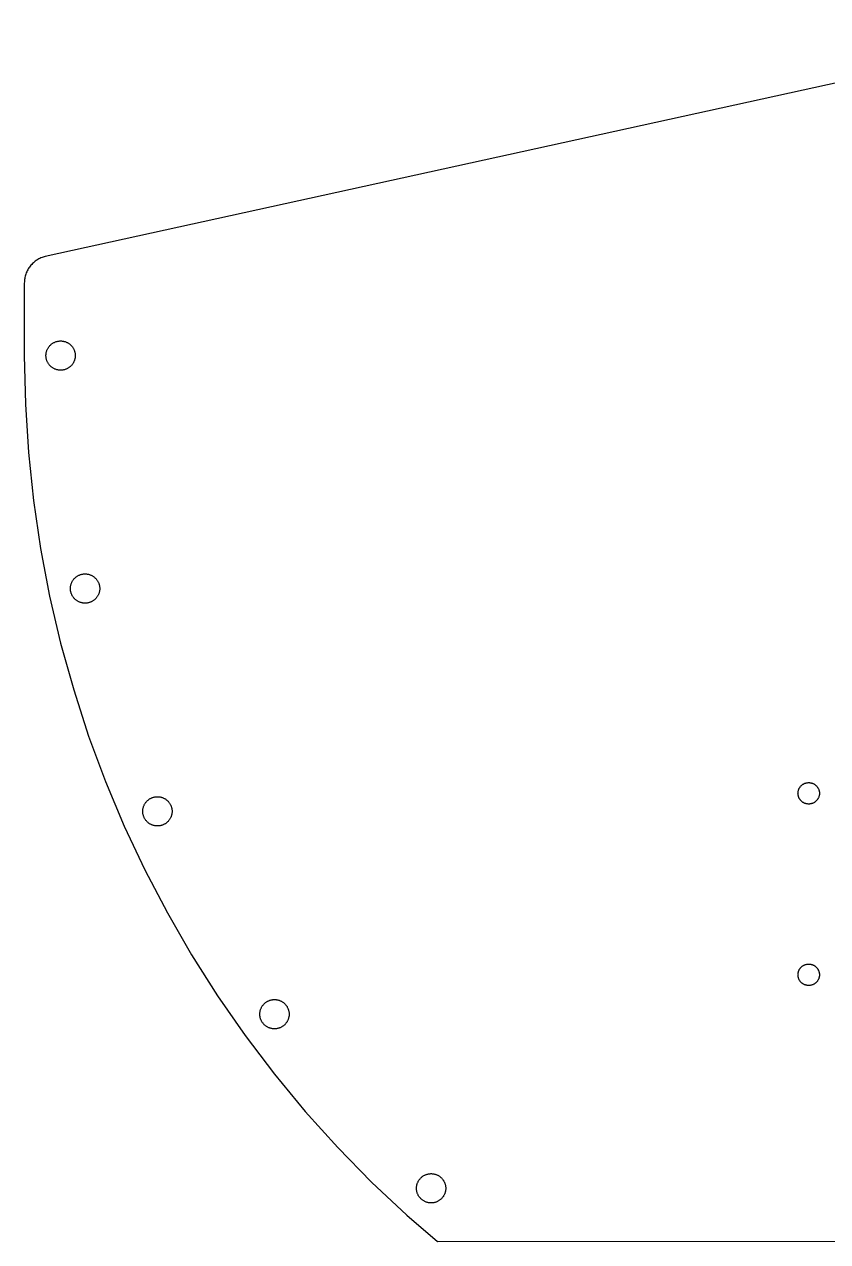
# Model space of a CAD drawing. Header units: metres. Extents: x -162 to 60, y -124 to 48.
# Drawn here: x -161.9 to -49.4, y -124 to 46.4 of the extents above; entities that cross this region are included whole.
import ezdxf

# ---------------------------------------------------------------- set-up
doc = ezdxf.new("R2010")
doc.units = ezdxf.units.M

msp = doc.modelspace()

# ---------------------------------------------------------------- linework, layer by layer
for p, q in [((-10.8749, 46.3665), (-158.985, 13.8693)), ((-159.591, 13.672), (-159.737, 13.6073)), ((-159.443, 13.7309), (-159.591, 13.672)), ((-159.292, 13.7833), (-159.443, 13.7309)), ((-159.14, 13.8294), (-159.292, 13.7833)), ((-158.985, 13.8693), (-159.14, 13.8294)), ((-161.454, 11.9954), (-161.527, 11.8539)), ((-161.374, 12.1334), (-161.454, 11.9954)), ((-161.288, 12.2682), (-161.374, 12.1334)), ((-161.197, 12.3992), (-161.288, 12.2682)), ((-161.101, 12.5264), (-161.197, 12.3992)), ((-160.999, 12.6492), (-161.101, 12.5264)), ((-160.892, 12.7678), (-160.999, 12.6492)), ((-160.78, 12.8818), (-160.892, 12.7678)), ((-160.664, 12.9911), (-160.78, 12.8818)), ((-160.543, 13.0953), (-160.664, 12.9911)), ((-160.419, 13.1945), (-160.543, 13.0953)), ((-160.289, 13.2883), (-160.419, 13.1945)), ((-160.156, 13.3767), (-160.289, 13.2883)), ((-160.02, 13.4593), (-160.156, 13.3767)), ((-159.88, 13.5364), (-160.02, 13.4593)), ((-159.737, 13.6073), (-159.88, 13.5364)), ((-161.922, 10.3195), (-161.925, 10.1598)), ((-161.911, 10.4784), (-161.922, 10.3195)), ((-161.895, 10.6373), (-161.911, 10.4784)), ((-161.872, 10.7951), (-161.895, 10.6373)), ((-161.842, 10.952), (-161.872, 10.7951)), ((-161.805, 11.1075), (-161.842, 10.952)), ((-161.762, 11.2609), (-161.805, 11.1075)), ((-161.713, 11.4129), (-161.762, 11.2609)), ((-161.657, 11.5625), (-161.713, 11.4129)), ((-161.596, 11.7094), (-161.657, 11.5625)), ((-161.527, 11.8539), (-161.596, 11.7094)), ((-161.925, 10.1598), (-161.925, 0)), ((-158.015, 1.68323), (-157.943, 1.73051)), ((-157.943, 1.73051), (-157.87, 1.77509)), ((-157.87, 1.77509), (-157.795, 1.81656)), ((-157.795, 1.81656), (-157.718, 1.85454)), ((-157.718, 1.85454), (-157.639, 1.88981)), ((-157.639, 1.88981), (-157.559, 1.9212)), ((-157.559, 1.9212), (-157.478, 1.94949)), ((-157.478, 1.94949), (-157.396, 1.9743)), ((-157.396, 1.9743), (-157.313, 1.99561)), ((-157.313, 1.99561), (-157.229, 2.01344)), ((-157.229, 2.01344), (-157.144, 2.02778)), ((-157.144, 2.02778), (-157.059, 2.03864)), ((-157.059, 2.03864), (-156.973, 2.04561)), ((-156.973, 2.04561), (-156.888, 2.04949)), ((-156.888, 2.04949), (-156.802, 2.04949)), ((-156.802, 2.04949), (-156.716, 2.04561)), ((-156.716, 2.04561), (-156.63, 2.03864)), ((-156.63, 2.03864), (-156.545, 2.02778)), ((-156.545, 2.02778), (-156.461, 2.01344)), ((-156.461, 2.01344), (-156.377, 1.99561)), ((-156.377, 1.99561), (-156.294, 1.9743)), ((-156.294, 1.9743), (-156.211, 1.94949)), ((-156.211, 1.94949), (-156.13, 1.9212)), ((-156.13, 1.9212), (-156.051, 1.88981)), ((-156.051, 1.88981), (-155.972, 1.85454)), ((-155.972, 1.85454), (-155.895, 1.81656)), ((-155.895, 1.81656), (-155.82, 1.77509)), ((-155.82, 1.77509), (-155.746, 1.73051)), ((-155.746, 1.73051), (-155.675, 1.68323)), ((-161.925, 0), (-161.783, -6.78059)), ((-158.895, 0), (-158.893, 0.085654)), ((-158.893, -0.085654), (-158.895, 0)), ((-158.893, 0.085654), (-158.888, 0.171307)), ((-158.888, 0.171307), (-158.879, 0.256573)), ((-158.879, 0.256573), (-158.866, 0.34184)), ((-158.866, 0.34184), (-158.85, 0.425943)), ((-158.85, 0.425943), (-158.83, 0.509659)), ((-158.83, 0.509659), (-158.807, 0.592212)), ((-158.807, 0.592212), (-158.781, 0.67399)), ((-158.781, 0.67399), (-158.751, 0.754605)), ((-158.751, 0.754605), (-158.717, 0.83367)), ((-158.717, 0.83367), (-158.681, 0.911185)), ((-158.681, 0.911185), (-158.641, 0.987537)), ((-158.641, 0.987537), (-158.598, 1.06195)), ((-158.598, 1.06195), (-158.552, 1.13443)), ((-158.552, 1.13443), (-158.503, 1.20458)), ((-158.503, 1.20458), (-158.452, 1.27318)), ((-158.452, 1.27318), (-158.397, 1.33945)), ((-158.397, 1.33945), (-158.339, 1.40302)), ((-158.339, 1.40302), (-158.279, 1.46464)), ((-158.279, 1.46464), (-158.217, 1.52316)), ((-158.217, 1.52316), (-158.152, 1.57936)), ((-158.152, 1.57936), (-158.084, 1.63285)), ((-158.084, 1.63285), (-158.015, 1.68323)), ((-155.675, 1.68323), (-155.605, 1.63285)), ((-155.605, 1.63285), (-155.538, 1.57936)), ((-155.538, 1.57936), (-155.473, 1.52316)), ((-155.473, 1.52316), (-155.411, 1.46464)), ((-155.411, 1.46464), (-155.351, 1.40302)), ((-155.351, 1.40302), (-155.293, 1.33945)), ((-155.293, 1.33945), (-155.238, 1.27318)), ((-155.238, 1.27318), (-155.186, 1.20458)), ((-155.186, 1.20458), (-155.137, 1.13443)), ((-155.137, 1.13443), (-155.091, 1.06195)), ((-155.091, 1.06195), (-155.048, 0.987537)), ((-155.048, 0.987537), (-155.009, 0.911185)), ((-155.009, 0.911185), (-154.972, 0.83367)), ((-154.972, 0.83367), (-154.939, 0.754605)), ((-154.939, 0.754605), (-154.909, 0.67399)), ((-154.909, 0.67399), (-154.882, 0.592212)), ((-154.882, 0.592212), (-154.859, 0.509659)), ((-154.859, 0.509659), (-154.84, 0.425943)), ((-154.84, 0.425943), (-154.823, 0.34184)), ((-154.823, 0.34184), (-154.811, 0.256573)), ((-154.811, 0.256573), (-154.802, 0.171307)), ((-154.802, 0.171307), (-154.797, 0.085654)), ((-154.797, 0.085654), (-154.795, 0)), ((-154.795, 0), (-154.797, -0.085654)), ((-158.888, -0.171307), (-158.893, -0.085654)), ((-158.879, -0.256573), (-158.888, -0.171307)), ((-158.866, -0.34184), (-158.879, -0.256573)), ((-158.85, -0.425943), (-158.866, -0.34184)), ((-158.83, -0.509659), (-158.85, -0.425943)), ((-158.807, -0.592212), (-158.83, -0.509659)), ((-158.781, -0.67399), (-158.807, -0.592212)), ((-158.751, -0.754605), (-158.781, -0.67399)), ((-158.717, -0.83367), (-158.751, -0.754605)), ((-158.681, -0.911185), (-158.717, -0.83367)), ((-158.641, -0.987537), (-158.681, -0.911185)), ((-158.598, -1.06195), (-158.641, -0.987537)), ((-158.552, -1.13443), (-158.598, -1.06195)), ((-158.503, -1.20458), (-158.552, -1.13443)), ((-158.452, -1.27318), (-158.503, -1.20458)), ((-158.397, -1.33945), (-158.452, -1.27318)), ((-158.339, -1.40302), (-158.397, -1.33945)), ((-158.279, -1.46464), (-158.339, -1.40302)), ((-158.217, -1.52316), (-158.279, -1.46464)), ((-158.152, -1.57936), (-158.217, -1.52316)), ((-158.084, -1.63285), (-158.152, -1.57936)), ((-158.015, -1.68323), (-158.084, -1.63285)), ((-157.943, -1.73051), (-158.015, -1.68323)), ((-155.675, -1.68323), (-155.746, -1.73051)), ((-155.605, -1.63285), (-155.675, -1.68323)), ((-155.538, -1.57936), (-155.605, -1.63285)), ((-155.473, -1.52316), (-155.538, -1.57936)), ((-155.411, -1.46464), (-155.473, -1.52316)), ((-155.351, -1.40302), (-155.411, -1.46464)), ((-155.293, -1.33945), (-155.351, -1.40302)), ((-155.238, -1.27318), (-155.293, -1.33945)), ((-155.186, -1.20458), (-155.238, -1.27318)), ((-155.137, -1.13443), (-155.186, -1.20458)), ((-155.091, -1.06195), (-155.137, -1.13443)), ((-155.048, -0.987537), (-155.091, -1.06195)), ((-155.009, -0.911185), (-155.048, -0.987537)), ((-154.972, -0.83367), (-155.009, -0.911185)), ((-154.939, -0.754605), (-154.972, -0.83367)), ((-154.909, -0.67399), (-154.939, -0.754605)), ((-154.882, -0.592212), (-154.909, -0.67399)), ((-154.859, -0.509659), (-154.882, -0.592212)), ((-154.84, -0.425943), (-154.859, -0.509659)), ((-154.823, -0.34184), (-154.84, -0.425943)), ((-154.811, -0.256573), (-154.823, -0.34184)), ((-154.802, -0.171307), (-154.811, -0.256573)), ((-154.797, -0.085654), (-154.802, -0.171307)), ((-157.87, -1.77509), (-157.943, -1.73051)), ((-157.795, -1.81656), (-157.87, -1.77509)), ((-157.718, -1.85454), (-157.795, -1.81656)), ((-157.639, -1.88981), (-157.718, -1.85454)), ((-157.559, -1.9212), (-157.639, -1.88981)), ((-157.478, -1.94949), (-157.559, -1.9212)), ((-157.396, -1.9743), (-157.478, -1.94949)), ((-157.313, -1.99561), (-157.396, -1.9743)), ((-157.229, -2.01344), (-157.313, -1.99561)), ((-157.144, -2.02778), (-157.229, -2.01344)), ((-157.059, -2.03864), (-157.144, -2.02778)), ((-156.973, -2.04561), (-157.059, -2.03864)), ((-156.888, -2.04949), (-156.973, -2.04561)), ((-156.802, -2.04949), (-156.888, -2.04949)), ((-156.716, -2.04561), (-156.802, -2.04949)), ((-156.63, -2.03864), (-156.716, -2.04561)), ((-156.545, -2.02778), (-156.63, -2.03864)), ((-156.461, -2.01344), (-156.545, -2.02778)), ((-156.377, -1.99561), (-156.461, -2.01344)), ((-156.294, -1.9743), (-156.377, -1.99561)), ((-156.211, -1.94949), (-156.294, -1.9743)), ((-156.13, -1.9212), (-156.211, -1.94949)), ((-156.051, -1.88981), (-156.13, -1.9212)), ((-155.972, -1.85454), (-156.051, -1.88981)), ((-155.895, -1.81656), (-155.972, -1.85454)), ((-155.82, -1.77509), (-155.895, -1.81656)), ((-155.746, -1.73051), (-155.82, -1.77509)), ((-161.783, -6.78059), (-161.357, -13.5492)), ((-161.357, -13.5492), (-160.648, -20.2945)), ((-160.648, -20.2945), (-159.657, -27.0038)), ((-159.657, -27.0038), (-158.386, -33.6658)), ((-154.132, -30.6884), (-154.051, -30.6601)), ((-154.051, -30.6601), (-153.969, -30.6353)), ((-153.969, -30.6353), (-153.886, -30.614)), ((-153.886, -30.614), (-153.801, -30.5962)), ((-153.801, -30.5962), (-153.717, -30.5819)), ((-153.717, -30.5819), (-153.632, -30.571)), ((-153.632, -30.571), (-153.546, -30.5636)), ((-153.546, -30.5636), (-153.46, -30.5602)), ((-153.46, -30.5602), (-153.374, -30.5602)), ((-153.374, -30.5602), (-153.289, -30.5636)), ((-153.289, -30.5636), (-153.203, -30.571)), ((-153.203, -30.571), (-153.118, -30.5819)), ((-153.118, -30.5819), (-153.033, -30.5962)), ((-153.033, -30.5962), (-152.949, -30.614)), ((-152.949, -30.614), (-152.866, -30.6353)), ((-152.866, -30.6353), (-152.784, -30.6601)), ((-152.784, -30.6601), (-152.703, -30.6884)), ((-155.46, -32.4383), (-155.451, -32.3527)), ((-155.451, -32.3527), (-155.439, -32.2678)), ((-155.439, -32.2678), (-155.423, -32.1833)), ((-155.423, -32.1833), (-155.403, -32.1)), ((-155.403, -32.1), (-155.38, -32.017)), ((-155.38, -32.017), (-155.353, -31.9356)), ((-155.353, -31.9356), (-155.323, -31.855)), ((-155.323, -31.855), (-155.29, -31.776)), ((-155.29, -31.776), (-155.254, -31.6981)), ((-155.254, -31.6981), (-155.214, -31.6221)), ((-155.214, -31.6221), (-155.171, -31.5477)), ((-155.171, -31.5477), (-155.125, -31.4752)), ((-155.125, -31.4752), (-155.076, -31.4047)), ((-155.076, -31.4047), (-155.024, -31.3365)), ((-155.024, -31.3365), (-154.969, -31.2702)), ((-154.969, -31.2702), (-154.912, -31.2062)), ((-154.912, -31.2062), (-154.852, -31.145)), ((-154.852, -31.145), (-154.789, -31.0861)), ((-154.789, -31.0861), (-154.724, -31.0303)), ((-154.724, -31.0303), (-154.657, -30.9768)), ((-154.657, -30.9768), (-154.587, -30.9264)), ((-154.587, -30.9264), (-154.516, -30.8787)), ((-154.516, -30.8787), (-154.443, -30.8346)), ((-154.443, -30.8346), (-154.367, -30.7931)), ((-154.367, -30.7931), (-154.29, -30.7547)), ((-154.29, -30.7547), (-154.212, -30.7198)), ((-154.212, -30.7198), (-154.132, -30.6884)), ((-152.703, -30.6884), (-152.623, -30.7198)), ((-152.623, -30.7198), (-152.545, -30.7547)), ((-152.545, -30.7547), (-152.467, -30.7931)), ((-152.467, -30.7931), (-152.392, -30.8346)), ((-152.392, -30.8346), (-152.319, -30.8787)), ((-152.319, -30.8787), (-152.247, -30.9264)), ((-152.247, -30.9264), (-152.178, -30.9768)), ((-152.178, -30.9768), (-152.11, -31.0303)), ((-152.11, -31.0303), (-152.046, -31.0861)), ((-152.046, -31.0861), (-151.983, -31.145)), ((-151.983, -31.145), (-151.923, -31.2062)), ((-151.923, -31.2062), (-151.866, -31.2702)), ((-151.866, -31.2702), (-151.811, -31.3365)), ((-151.811, -31.3365), (-151.759, -31.4047)), ((-151.759, -31.4047), (-151.71, -31.4752)), ((-151.71, -31.4752), (-151.664, -31.5477)), ((-151.664, -31.5477), (-151.621, -31.6221)), ((-151.621, -31.6221), (-151.581, -31.6981)), ((-151.581, -31.6981), (-151.545, -31.776)), ((-151.545, -31.776), (-151.511, -31.855)), ((-151.511, -31.855), (-151.481, -31.9356)), ((-151.481, -31.9356), (-151.455, -32.017)), ((-151.455, -32.017), (-151.432, -32.1)), ((-151.432, -32.1), (-151.412, -32.1833)), ((-151.412, -32.1833), (-151.396, -32.2678)), ((-151.396, -32.2678), (-151.383, -32.3527)), ((-151.383, -32.3527), (-151.374, -32.4383)), ((-158.386, -33.6658), (-156.838, -40.2689)), ((-155.467, -32.6096), (-155.466, -32.524)), ((-155.466, -32.6957), (-155.467, -32.6096)), ((-155.466, -32.524), (-155.46, -32.4383)), ((-155.46, -32.7813), (-155.466, -32.6957)), ((-155.451, -32.8666), (-155.46, -32.7813)), ((-155.439, -32.9515), (-155.451, -32.8666)), ((-155.423, -33.036), (-155.439, -32.9515)), ((-155.403, -33.1197), (-155.423, -33.036)), ((-155.38, -33.2022), (-155.403, -33.1197)), ((-155.353, -33.284), (-155.38, -33.2022)), ((-155.323, -33.3642), (-155.353, -33.284)), ((-155.29, -33.4437), (-155.323, -33.3642)), ((-155.254, -33.5212), (-155.29, -33.4437)), ((-155.214, -33.5972), (-155.254, -33.5212)), ((-155.171, -33.6716), (-155.214, -33.5972)), ((-155.125, -33.7441), (-155.171, -33.6716)), ((-155.076, -33.8146), (-155.125, -33.7441)), ((-155.024, -33.8832), (-155.076, -33.8146)), ((-154.969, -33.9491), (-155.024, -33.8832)), ((-154.912, -34.013), (-154.969, -33.9491)), ((-154.852, -34.0743), (-154.912, -34.013)), ((-154.789, -34.1332), (-154.852, -34.0743)), ((-151.983, -34.0743), (-152.046, -34.1332)), ((-151.923, -34.013), (-151.983, -34.0743)), ((-151.866, -33.9491), (-151.923, -34.013)), ((-151.811, -33.8832), (-151.866, -33.9491)), ((-151.759, -33.8146), (-151.811, -33.8832)), ((-151.71, -33.7441), (-151.759, -33.8146)), ((-151.664, -33.6716), (-151.71, -33.7441)), ((-151.621, -33.5972), (-151.664, -33.6716)), ((-151.581, -33.5212), (-151.621, -33.5972)), ((-151.545, -33.4437), (-151.581, -33.5212)), ((-151.511, -33.3642), (-151.545, -33.4437)), ((-151.481, -33.284), (-151.511, -33.3642)), ((-151.455, -33.2022), (-151.481, -33.284)), ((-151.432, -33.1197), (-151.455, -33.2022)), ((-151.412, -33.036), (-151.432, -33.1197)), ((-151.396, -32.9515), (-151.412, -33.036)), ((-151.383, -32.8666), (-151.396, -32.9515)), ((-151.374, -32.7813), (-151.383, -32.8666)), ((-151.374, -32.4383), (-151.369, -32.524)), ((-151.369, -32.6957), (-151.374, -32.7813)), ((-151.369, -32.524), (-151.368, -32.6096)), ((-151.368, -32.6096), (-151.369, -32.6957)), ((-154.724, -34.1894), (-154.789, -34.1332)), ((-154.657, -34.2425), (-154.724, -34.1894)), ((-154.587, -34.2933), (-154.657, -34.2425)), ((-154.516, -34.3405), (-154.587, -34.2933)), ((-154.443, -34.3851), (-154.516, -34.3405)), ((-154.367, -34.4266), (-154.443, -34.3851)), ((-154.29, -34.4646), (-154.367, -34.4266)), ((-154.212, -34.4994), (-154.29, -34.4646)), ((-154.132, -34.5312), (-154.212, -34.4994)), ((-154.051, -34.5595), (-154.132, -34.5312)), ((-153.969, -34.5843), (-154.051, -34.5595)), ((-153.886, -34.6056), (-153.969, -34.5843)), ((-153.801, -34.6235), (-153.886, -34.6056)), ((-153.717, -34.6378), (-153.801, -34.6235)), ((-153.632, -34.6487), (-153.717, -34.6378)), ((-153.546, -34.6556), (-153.632, -34.6487)), ((-153.46, -34.6591), (-153.546, -34.6556)), ((-153.374, -34.6591), (-153.46, -34.6591)), ((-153.289, -34.6556), (-153.374, -34.6591)), ((-153.203, -34.6487), (-153.289, -34.6556)), ((-153.118, -34.6378), (-153.203, -34.6487)), ((-153.033, -34.6235), (-153.118, -34.6378)), ((-152.949, -34.6056), (-153.033, -34.6235)), ((-152.866, -34.5843), (-152.949, -34.6056)), ((-152.784, -34.5595), (-152.866, -34.5843)), ((-152.703, -34.5312), (-152.784, -34.5595)), ((-152.623, -34.4994), (-152.703, -34.5312)), ((-152.545, -34.4646), (-152.623, -34.4994)), ((-152.467, -34.4266), (-152.545, -34.4646)), ((-152.392, -34.3851), (-152.467, -34.4266)), ((-152.319, -34.3405), (-152.392, -34.3851)), ((-152.247, -34.2933), (-152.319, -34.3405)), ((-152.178, -34.2425), (-152.247, -34.2933)), ((-152.11, -34.1894), (-152.178, -34.2425)), ((-152.046, -34.1332), (-152.11, -34.1894)), ((-156.838, -40.2689), (-155.014, -46.8014)), ((-155.014, -46.8014), (-152.918, -53.2514)), ((-152.918, -53.2514), (-150.554, -59.6084)), ((-150.554, -59.6084), (-147.925, -65.8607)), ((-53.57, -61.2722), (-53.5684, -61.2094)), ((-53.5684, -61.335), (-53.57, -61.2722)), ((-53.5684, -61.2094), (-53.5646, -61.1467)), ((-53.5646, -61.3978), (-53.5684, -61.335)), ((-53.5646, -61.1467), (-53.558, -61.0843)), ((-53.558, -61.0843), (-53.5487, -61.0222)), ((-53.5487, -61.0222), (-53.537, -60.9602)), ((-53.537, -60.9602), (-53.5227, -60.8994)), ((-53.5227, -60.8994), (-53.5056, -60.8385)), ((-53.5056, -60.8385), (-53.4863, -60.7788)), ((-53.4863, -60.7788), (-53.4646, -60.7199)), ((-53.4646, -60.7199), (-53.4401, -60.6622)), ((-53.4401, -60.6622), (-53.4134, -60.6052)), ((-53.4134, -60.6052), (-53.3843, -60.5498)), ((-53.3843, -60.5498), (-53.3529, -60.4951)), ((-53.3529, -60.4951), (-53.3192, -60.442)), ((-53.3192, -60.442), (-53.2832, -60.3905)), ((-53.2832, -60.3905), (-53.2452, -60.3405)), ((-53.2452, -60.3405), (-53.2053, -60.2921)), ((-53.2053, -60.2921), (-53.1634, -60.2455)), ((-53.1634, -60.2455), (-53.1192, -60.2006)), ((-53.1192, -60.2006), (-53.0735, -60.1576)), ((-53.0735, -60.1576), (-53.0258, -60.1165)), ((-53.0258, -60.1165), (-52.9766, -60.0773)), ((-52.9766, -60.0773), (-52.9258, -60.0405)), ((-52.9258, -60.0405), (-52.8735, -60.0056)), ((-52.8735, -60.0056), (-52.8196, -59.9731)), ((-52.8196, -59.9731), (-52.7646, -59.9429)), ((-52.7646, -59.9429), (-52.7084, -59.9149)), ((-52.7084, -59.9149), (-52.651, -59.8894)), ((-52.651, -59.8894), (-52.5925, -59.8665)), ((-52.5925, -59.8665), (-52.5332, -59.8456)), ((-52.5332, -59.8456), (-52.4732, -59.8274)), ((-52.4732, -59.8274), (-52.4123, -59.8119)), ((-52.4123, -59.8119), (-52.3511, -59.7987)), ((-52.3511, -59.7987), (-52.2891, -59.7882)), ((-52.2891, -59.7882), (-52.2267, -59.7805)), ((-52.2267, -59.7805), (-52.1639, -59.775)), ((-52.1639, -59.775), (-52.1011, -59.7727)), ((-52.1011, -59.7727), (-52.0383, -59.7727)), ((-52.0383, -59.7727), (-51.9755, -59.775)), ((-51.9755, -59.775), (-51.9131, -59.7805)), ((-51.9131, -59.7805), (-51.8507, -59.7882)), ((-51.8507, -59.7882), (-51.7887, -59.7987)), ((-51.7887, -59.7987), (-51.7275, -59.8119)), ((-51.7275, -59.8119), (-51.6666, -59.8274)), ((-51.6666, -59.8274), (-51.6062, -59.8456)), ((-51.6062, -59.8456), (-51.5469, -59.8665)), ((-51.5469, -59.8665), (-51.4887, -59.8894)), ((-51.4887, -59.8894), (-51.431, -59.9149)), ((-51.431, -59.9149), (-51.3748, -59.9429)), ((-51.3748, -59.9429), (-51.3197, -59.9731)), ((-51.3197, -59.9731), (-51.2663, -60.0056)), ((-51.2663, -60.0056), (-51.2139, -60.0405)), ((-51.2139, -60.0405), (-51.1628, -60.0773)), ((-51.1628, -60.0773), (-51.1135, -60.1165)), ((-51.1135, -60.1165), (-51.0663, -60.1576)), ((-51.0663, -60.1576), (-51.0201, -60.2006)), ((-51.0201, -60.2006), (-50.9763, -60.2455)), ((-50.9763, -60.2455), (-50.9345, -60.2921)), ((-50.9345, -60.2921), (-50.8942, -60.3405)), ((-50.8942, -60.3405), (-50.8562, -60.3905)), ((-50.8562, -60.3905), (-50.8205, -60.442)), ((-50.8205, -60.442), (-50.7868, -60.4951)), ((-50.7868, -60.4951), (-50.7554, -60.5498)), ((-50.7554, -60.5498), (-50.7264, -60.6052)), ((-50.7264, -60.6052), (-50.6996, -60.6622)), ((-50.6996, -60.6622), (-50.6752, -60.7199)), ((-50.6752, -60.7199), (-50.6531, -60.7788)), ((-50.6531, -60.7788), (-50.6337, -60.8385)), ((-50.6337, -60.8385), (-50.6171, -60.8994)), ((-50.6171, -60.8994), (-50.6027, -60.9602)), ((-50.6027, -60.9602), (-50.5907, -61.0222)), ((-50.5907, -61.0222), (-50.5818, -61.0843)), ((-50.5818, -61.0843), (-50.5752, -61.1467)), ((-50.5752, -61.1467), (-50.5713, -61.2094)), ((-50.5713, -61.335), (-50.5752, -61.3978)), ((-50.5713, -61.2094), (-50.5698, -61.2722)), ((-50.5698, -61.2722), (-50.5713, -61.335)), ((-145.221, -63.1202), (-145.191, -63.04)), ((-145.191, -63.04), (-145.158, -62.9605)), ((-145.158, -62.9605), (-145.121, -62.883)), ((-145.121, -62.883), (-145.081, -62.8066)), ((-145.081, -62.8066), (-145.038, -62.7326)), ((-145.038, -62.7326), (-144.992, -62.6601)), ((-144.992, -62.6601), (-144.943, -62.5896)), ((-144.943, -62.5896), (-144.892, -62.521)), ((-144.892, -62.521), (-144.837, -62.4547)), ((-144.837, -62.4547), (-144.779, -62.3912)), ((-144.779, -62.3912), (-144.719, -62.3299)), ((-144.719, -62.3299), (-144.657, -62.271)), ((-144.657, -62.271), (-144.592, -62.2148)), ((-144.592, -62.2148), (-144.524, -62.1617)), ((-144.524, -62.1617), (-144.455, -62.1109)), ((-144.455, -62.1109), (-144.383, -62.0637)), ((-144.383, -62.0637), (-144.31, -62.0191)), ((-144.31, -62.0191), (-144.235, -61.9776)), ((-144.235, -61.9776), (-144.158, -61.9396)), ((-144.158, -61.9396), (-144.079, -61.9047)), ((-144.079, -61.9047), (-143.999, -61.873)), ((-143.999, -61.873), (-143.918, -61.8447)), ((-143.918, -61.8447), (-143.836, -61.8199)), ((-143.836, -61.8199), (-143.753, -61.7986)), ((-143.753, -61.7986), (-143.669, -61.7807)), ((-143.669, -61.7807), (-143.584, -61.7664)), ((-143.584, -61.7664), (-143.499, -61.7555)), ((-143.499, -61.7555), (-143.414, -61.7486)), ((-143.414, -61.7486), (-143.328, -61.7447)), ((-143.328, -61.7447), (-143.242, -61.7447)), ((-143.242, -61.7447), (-143.156, -61.7486)), ((-143.156, -61.7486), (-143.071, -61.7555)), ((-143.071, -61.7555), (-142.985, -61.7664)), ((-142.985, -61.7664), (-142.901, -61.7807)), ((-142.901, -61.7807), (-142.817, -61.7986)), ((-142.817, -61.7986), (-142.734, -61.8199)), ((-142.734, -61.8199), (-142.651, -61.8447)), ((-142.651, -61.8447), (-142.57, -61.873)), ((-142.57, -61.873), (-142.491, -61.9047)), ((-142.491, -61.9047), (-142.412, -61.9396)), ((-142.412, -61.9396), (-142.335, -61.9776)), ((-142.335, -61.9776), (-142.26, -62.0191)), ((-142.26, -62.0191), (-142.186, -62.0637)), ((-142.186, -62.0637), (-142.115, -62.1109)), ((-142.115, -62.1109), (-142.046, -62.1617)), ((-142.046, -62.1617), (-141.978, -62.2148)), ((-141.978, -62.2148), (-141.913, -62.271)), ((-141.913, -62.271), (-141.851, -62.3299)), ((-141.851, -62.3299), (-141.791, -62.3912)), ((-141.791, -62.3912), (-141.733, -62.4547)), ((-141.733, -62.4547), (-141.678, -62.521)), ((-141.678, -62.521), (-141.626, -62.5896)), ((-141.626, -62.5896), (-141.577, -62.6601)), ((-141.577, -62.6601), (-141.531, -62.7326)), ((-141.531, -62.7326), (-141.488, -62.8066)), ((-141.488, -62.8066), (-141.449, -62.883)), ((-141.449, -62.883), (-141.412, -62.9605)), ((-141.412, -62.9605), (-141.379, -63.04)), ((-141.379, -63.04), (-141.349, -63.1202)), ((-53.558, -61.4602), (-53.5646, -61.3978)), ((-53.5487, -61.5222), (-53.558, -61.4602)), ((-53.537, -61.5842), (-53.5487, -61.5222)), ((-53.5227, -61.6455), (-53.537, -61.5842)), ((-53.5056, -61.7059), (-53.5227, -61.6455)), ((-53.4863, -61.7656), (-53.5056, -61.7059)), ((-53.4646, -61.8245), (-53.4863, -61.7656)), ((-53.4401, -61.8823), (-53.4646, -61.8245)), ((-53.4134, -61.9392), (-53.4401, -61.8823)), ((-53.3843, -61.9951), (-53.4134, -61.9392)), ((-53.3529, -62.0493), (-53.3843, -61.9951)), ((-53.3192, -62.1024), (-53.3529, -62.0493)), ((-53.2832, -62.154), (-53.3192, -62.1024)), ((-53.2452, -62.204), (-53.2832, -62.154)), ((-53.2053, -62.2524), (-53.2452, -62.204)), ((-53.1634, -62.2989), (-53.2053, -62.2524)), ((-53.1192, -62.3439), (-53.1634, -62.2989)), ((-53.0735, -62.3869), (-53.1192, -62.3439)), ((-53.0258, -62.428), (-53.0735, -62.3869)), ((-52.9766, -62.4671), (-53.0258, -62.428)), ((-52.9258, -62.5039), (-52.9766, -62.4671)), ((-52.8735, -62.5388), (-52.9258, -62.5039)), ((-52.8196, -62.5714), (-52.8735, -62.5388)), ((-52.7646, -62.6016), (-52.8196, -62.5714)), ((-52.7084, -62.6295), (-52.7646, -62.6016)), ((-52.651, -62.6551), (-52.7084, -62.6295)), ((-52.5925, -62.6783), (-52.651, -62.6551)), ((-52.5332, -62.6989), (-52.5925, -62.6783)), ((-52.4732, -62.7171), (-52.5332, -62.6989)), ((-52.4123, -62.7326), (-52.4732, -62.7171)), ((-52.3511, -62.7458), (-52.4123, -62.7326)), ((-52.2891, -62.7562), (-52.3511, -62.7458)), ((-52.2267, -62.764), (-52.2891, -62.7562)), ((-52.1639, -62.7694), (-52.2267, -62.764)), ((-52.1011, -62.7717), (-52.1639, -62.7694)), ((-52.0383, -62.7717), (-52.1011, -62.7717)), ((-51.9755, -62.7694), (-52.0383, -62.7717)), ((-51.9131, -62.764), (-51.9755, -62.7694)), ((-51.8507, -62.7562), (-51.9131, -62.764)), ((-51.7887, -62.7458), (-51.8507, -62.7562)), ((-51.7275, -62.7326), (-51.7887, -62.7458)), ((-51.6666, -62.7171), (-51.7275, -62.7326)), ((-51.6062, -62.6989), (-51.6666, -62.7171)), ((-51.5469, -62.6783), (-51.6062, -62.6989)), ((-51.4887, -62.6551), (-51.5469, -62.6783)), ((-51.431, -62.6295), (-51.4887, -62.6551)), ((-51.3748, -62.6016), (-51.431, -62.6295)), ((-51.3197, -62.5714), (-51.3748, -62.6016)), ((-51.2663, -62.5388), (-51.3197, -62.5714)), ((-51.2139, -62.5039), (-51.2663, -62.5388)), ((-51.1628, -62.4671), (-51.2139, -62.5039)), ((-51.1135, -62.428), (-51.1628, -62.4671)), ((-51.0663, -62.3869), (-51.1135, -62.428)), ((-51.0201, -62.3439), (-51.0663, -62.3869)), ((-50.9763, -62.2989), (-51.0201, -62.3439)), ((-50.9345, -62.2524), (-50.9763, -62.2989)), ((-50.8942, -62.204), (-50.9345, -62.2524)), ((-50.8562, -62.154), (-50.8942, -62.204)), ((-50.8205, -62.1024), (-50.8562, -62.154)), ((-50.7868, -62.0493), (-50.8205, -62.1024)), ((-50.7554, -61.9951), (-50.7868, -62.0493)), ((-50.7264, -61.9392), (-50.7554, -61.9951)), ((-50.6996, -61.8823), (-50.7264, -61.9392)), ((-50.6752, -61.8245), (-50.6996, -61.8823)), ((-50.6531, -61.7656), (-50.6752, -61.8245)), ((-50.6337, -61.7059), (-50.6531, -61.7656)), ((-50.6171, -61.6455), (-50.6337, -61.7059)), ((-50.6027, -61.5842), (-50.6171, -61.6455)), ((-50.5907, -61.5222), (-50.6027, -61.5842)), ((-50.5818, -61.4602), (-50.5907, -61.5222)), ((-50.5752, -61.3978), (-50.5818, -61.4602)), ((-145.335, -63.7946), (-145.333, -63.7085)), ((-145.333, -63.8802), (-145.335, -63.7946)), ((-145.333, -63.7085), (-145.328, -63.6229)), ((-145.328, -63.9659), (-145.333, -63.8802)), ((-145.328, -63.6229), (-145.319, -63.5376)), ((-145.319, -64.0515), (-145.328, -63.9659)), ((-145.319, -63.5376), (-145.306, -63.4527)), ((-145.306, -64.1364), (-145.319, -64.0515)), ((-145.306, -63.4527), (-145.29, -63.3682)), ((-145.29, -64.2205), (-145.306, -64.1364)), ((-145.29, -63.3682), (-145.271, -63.2845)), ((-145.271, -64.3042), (-145.29, -64.2205)), ((-145.271, -63.2845), (-145.247, -63.202)), ((-145.247, -64.3868), (-145.271, -64.3042)), ((-145.247, -63.202), (-145.221, -63.1202)), ((-145.221, -64.4685), (-145.247, -64.3868)), ((-145.191, -64.5492), (-145.221, -64.4685)), ((-145.158, -64.6282), (-145.191, -64.5492)), ((-145.121, -64.7057), (-145.158, -64.6282)), ((-145.081, -64.7821), (-145.121, -64.7057)), ((-141.449, -64.7057), (-141.488, -64.7821)), ((-141.412, -64.6282), (-141.449, -64.7057)), ((-141.379, -64.5492), (-141.412, -64.6282)), ((-141.349, -64.4685), (-141.379, -64.5492)), ((-141.349, -63.1202), (-141.322, -63.202)), ((-141.322, -64.3868), (-141.349, -64.4685)), ((-141.322, -63.202), (-141.299, -63.2845)), ((-141.299, -64.3042), (-141.322, -64.3868)), ((-141.299, -63.2845), (-141.28, -63.3682)), ((-141.28, -64.2205), (-141.299, -64.3042)), ((-141.28, -63.3682), (-141.263, -63.4527)), ((-141.263, -64.1364), (-141.28, -64.2205)), ((-141.263, -63.4527), (-141.251, -63.5376)), ((-141.251, -64.0515), (-141.263, -64.1364)), ((-141.251, -63.5376), (-141.242, -63.6229)), ((-141.242, -63.9659), (-141.251, -64.0515)), ((-141.242, -63.6229), (-141.237, -63.7085)), ((-141.237, -63.8802), (-141.242, -63.9659)), ((-141.237, -63.7085), (-141.235, -63.7946)), ((-141.235, -63.7946), (-141.237, -63.8802)), ((-147.925, -65.8607), (-145.038, -71.9975)), ((-145.038, -64.8565), (-145.081, -64.7821)), ((-144.992, -64.929), (-145.038, -64.8565)), ((-144.943, -64.9995), (-144.992, -64.929)), ((-144.892, -65.0677), (-144.943, -64.9995)), ((-144.837, -65.134), (-144.892, -65.0677)), ((-144.779, -65.1976), (-144.837, -65.134)), ((-144.719, -65.2592), (-144.779, -65.1976)), ((-144.657, -65.3177), (-144.719, -65.2592)), ((-144.592, -65.3739), (-144.657, -65.3177)), ((-144.524, -65.4274), (-144.592, -65.3739)), ((-144.455, -65.4778), (-144.524, -65.4274)), ((-144.383, -65.5255), (-144.455, -65.4778)), ((-144.31, -65.5696), (-144.383, -65.5255)), ((-144.235, -65.6111), (-144.31, -65.5696)), ((-144.158, -65.6495), (-144.235, -65.6111)), ((-144.079, -65.6844), (-144.158, -65.6495)), ((-143.999, -65.7158), (-144.079, -65.6844)), ((-143.918, -65.744), (-143.999, -65.7158)), ((-143.836, -65.7689), (-143.918, -65.744)), ((-143.753, -65.7902), (-143.836, -65.7689)), ((-143.669, -65.808), (-143.753, -65.7902)), ((-143.584, -65.8223), (-143.669, -65.808)), ((-143.499, -65.8332), (-143.584, -65.8223)), ((-143.414, -65.8406), (-143.499, -65.8332)), ((-143.328, -65.844), (-143.414, -65.8406)), ((-143.242, -65.844), (-143.328, -65.844)), ((-143.156, -65.8406), (-143.242, -65.844)), ((-143.071, -65.8332), (-143.156, -65.8406)), ((-142.985, -65.8223), (-143.071, -65.8332)), ((-142.901, -65.808), (-142.985, -65.8223)), ((-142.817, -65.7902), (-142.901, -65.808)), ((-142.734, -65.7689), (-142.817, -65.7902)), ((-142.651, -65.744), (-142.734, -65.7689)), ((-142.57, -65.7158), (-142.651, -65.744)), ((-142.491, -65.6844), (-142.57, -65.7158)), ((-142.412, -65.6495), (-142.491, -65.6844)), ((-142.335, -65.6111), (-142.412, -65.6495)), ((-142.26, -65.5696), (-142.335, -65.6111)), ((-142.186, -65.5255), (-142.26, -65.5696)), ((-142.115, -65.4778), (-142.186, -65.5255)), ((-142.046, -65.4274), (-142.115, -65.4778)), ((-141.978, -65.3739), (-142.046, -65.4274)), ((-141.913, -65.3177), (-141.978, -65.3739)), ((-141.851, -65.2592), (-141.913, -65.3177)), ((-141.791, -65.1976), (-141.851, -65.2592)), ((-141.733, -65.134), (-141.791, -65.1976)), ((-141.678, -65.0677), (-141.733, -65.134)), ((-141.626, -64.9995), (-141.678, -65.0677)), ((-141.577, -64.929), (-141.626, -64.9995)), ((-141.531, -64.8565), (-141.577, -64.929)), ((-141.488, -64.7821), (-141.531, -64.8565)), ((-145.038, -71.9975), (-141.896, -78.0076)), ((-141.896, -78.0076), (-138.505, -83.8813)), ((-138.505, -83.8813), (-134.87, -89.6077)), ((-52.3511, -85.1987), (-52.2891, -85.1882)), ((-52.2891, -85.1882), (-52.2267, -85.1805)), ((-52.2267, -85.1805), (-52.1639, -85.175)), ((-52.1639, -85.175), (-52.1011, -85.1727)), ((-52.1011, -85.1727), (-52.0383, -85.1727)), ((-52.0383, -85.1727), (-51.9755, -85.175)), ((-51.9755, -85.175), (-51.9131, -85.1805)), ((-51.9131, -85.1805), (-51.8507, -85.1882)), ((-51.8507, -85.1882), (-51.7887, -85.1987)), ((-53.57, -86.6722), (-53.5684, -86.6094)), ((-53.5684, -86.735), (-53.57, -86.6722)), ((-53.5684, -86.6094), (-53.5646, -86.5467)), ((-53.5646, -86.7978), (-53.5684, -86.735)), ((-53.5646, -86.5467), (-53.558, -86.4843)), ((-53.558, -86.8602), (-53.5646, -86.7978)), ((-53.558, -86.4843), (-53.5487, -86.4222)), ((-53.5487, -86.9222), (-53.558, -86.8602)), ((-53.5487, -86.4222), (-53.537, -86.3602)), ((-53.537, -86.3602), (-53.5227, -86.2994)), ((-53.5227, -86.2994), (-53.5056, -86.2385)), ((-53.5056, -86.2385), (-53.4863, -86.1788)), ((-53.4863, -86.1788), (-53.4646, -86.1199)), ((-53.4646, -86.1199), (-53.4401, -86.0622)), ((-53.4401, -86.0622), (-53.4134, -86.0052)), ((-53.4134, -86.0052), (-53.3843, -85.9498)), ((-53.3843, -85.9498), (-53.3529, -85.8951)), ((-53.3529, -85.8951), (-53.3192, -85.842)), ((-53.3192, -85.842), (-53.2832, -85.7905)), ((-53.2832, -85.7905), (-53.2452, -85.7405)), ((-53.2452, -85.7405), (-53.2053, -85.6921)), ((-53.2053, -85.6921), (-53.1634, -85.6455)), ((-53.1634, -85.6455), (-53.1192, -85.6006)), ((-53.1192, -85.6006), (-53.0735, -85.5576)), ((-53.0735, -85.5576), (-53.0258, -85.5165)), ((-53.0258, -85.5165), (-52.9766, -85.4773)), ((-52.9766, -85.4773), (-52.9258, -85.4405)), ((-52.9258, -85.4405), (-52.8735, -85.4056)), ((-52.8735, -85.4056), (-52.8196, -85.3731)), ((-52.8196, -85.3731), (-52.7646, -85.3429)), ((-52.7646, -85.3429), (-52.7084, -85.3149)), ((-52.7084, -85.3149), (-52.651, -85.2894)), ((-52.651, -85.2894), (-52.5925, -85.2665)), ((-52.5925, -85.2665), (-52.5332, -85.2456)), ((-52.5332, -85.2456), (-52.4732, -85.2274)), ((-52.4732, -85.2274), (-52.4123, -85.2119)), ((-52.4123, -85.2119), (-52.3511, -85.1987)), ((-51.7887, -85.1987), (-51.7275, -85.2119)), ((-51.7275, -85.2119), (-51.6666, -85.2274)), ((-51.6666, -85.2274), (-51.6062, -85.2456)), ((-51.6062, -85.2456), (-51.5469, -85.2665)), ((-51.5469, -85.2665), (-51.4887, -85.2894)), ((-51.4887, -85.2894), (-51.431, -85.3149)), ((-51.431, -85.3149), (-51.3748, -85.3429)), ((-51.3748, -85.3429), (-51.3197, -85.3731)), ((-51.3197, -85.3731), (-51.2663, -85.4056)), ((-51.2663, -85.4056), (-51.2139, -85.4405)), ((-51.2139, -85.4405), (-51.1628, -85.4773)), ((-51.1628, -85.4773), (-51.1135, -85.5165)), ((-51.1135, -85.5165), (-51.0663, -85.5576)), ((-51.0663, -85.5576), (-51.0201, -85.6006)), ((-51.0201, -85.6006), (-50.9763, -85.6455)), ((-50.9763, -85.6455), (-50.9345, -85.6921)), ((-50.9345, -85.6921), (-50.8942, -85.7405)), ((-50.8942, -85.7405), (-50.8562, -85.7905)), ((-50.8562, -85.7905), (-50.8205, -85.842)), ((-50.8205, -85.842), (-50.7868, -85.8951)), ((-50.7868, -85.8951), (-50.7554, -85.9498)), ((-50.7554, -85.9498), (-50.7264, -86.0052)), ((-50.7264, -86.0052), (-50.6996, -86.0622)), ((-50.6996, -86.0622), (-50.6752, -86.1199)), ((-50.6752, -86.1199), (-50.6531, -86.1788)), ((-50.6531, -86.1788), (-50.6337, -86.2385)), ((-50.6337, -86.2385), (-50.6171, -86.2994)), ((-50.6171, -86.2994), (-50.6027, -86.3602)), ((-50.6027, -86.3602), (-50.5907, -86.4222)), ((-50.5907, -86.4222), (-50.5818, -86.4843)), ((-50.5818, -86.8602), (-50.5907, -86.9222)), ((-50.5818, -86.4843), (-50.5752, -86.5467)), ((-50.5752, -86.7978), (-50.5818, -86.8602)), ((-50.5752, -86.5467), (-50.5713, -86.6094)), ((-50.5713, -86.735), (-50.5752, -86.7978)), ((-50.5713, -86.6094), (-50.5698, -86.6722)), ((-50.5698, -86.6722), (-50.5713, -86.735)), ((-53.537, -86.9842), (-53.5487, -86.9222)), ((-53.5227, -87.0451), (-53.537, -86.9842)), ((-53.5056, -87.1059), (-53.5227, -87.0451)), ((-53.4863, -87.1656), (-53.5056, -87.1059)), ((-53.4646, -87.2245), (-53.4863, -87.1656)), ((-53.4401, -87.2823), (-53.4646, -87.2245)), ((-53.4134, -87.3392), (-53.4401, -87.2823)), ((-53.3843, -87.3951), (-53.4134, -87.3392)), ((-53.3529, -87.4493), (-53.3843, -87.3951)), ((-53.3192, -87.5024), (-53.3529, -87.4493)), ((-53.2832, -87.554), (-53.3192, -87.5024)), ((-53.2452, -87.604), (-53.2832, -87.554)), ((-53.2053, -87.6524), (-53.2452, -87.604)), ((-53.1634, -87.6989), (-53.2053, -87.6524)), ((-53.1192, -87.7439), (-53.1634, -87.6989)), ((-53.0735, -87.7869), (-53.1192, -87.7439)), ((-53.0258, -87.828), (-53.0735, -87.7869)), ((-52.9766, -87.8671), (-53.0258, -87.828)), ((-52.9258, -87.9039), (-52.9766, -87.8671)), ((-52.8735, -87.9388), (-52.9258, -87.9039)), ((-52.8196, -87.9714), (-52.8735, -87.9388)), ((-52.7646, -88.0016), (-52.8196, -87.9714)), ((-52.7084, -88.0295), (-52.7646, -88.0016)), ((-52.651, -88.0551), (-52.7084, -88.0295)), ((-52.5925, -88.0783), (-52.651, -88.0551)), ((-52.5332, -88.0989), (-52.5925, -88.0783)), ((-52.4732, -88.1171), (-52.5332, -88.0989)), ((-52.4123, -88.1326), (-52.4732, -88.1171)), ((-52.3511, -88.1458), (-52.4123, -88.1326)), ((-52.2891, -88.1562), (-52.3511, -88.1458)), ((-52.2267, -88.164), (-52.2891, -88.1562)), ((-52.1639, -88.1694), (-52.2267, -88.164)), ((-52.1011, -88.1717), (-52.1639, -88.1694)), ((-52.0383, -88.1717), (-52.1011, -88.1717)), ((-51.9755, -88.1694), (-52.0383, -88.1717)), ((-51.9131, -88.164), (-51.9755, -88.1694)), ((-51.8507, -88.1562), (-51.9131, -88.164)), ((-51.7887, -88.1458), (-51.8507, -88.1562)), ((-51.7275, -88.1326), (-51.7887, -88.1458)), ((-51.6666, -88.1171), (-51.7275, -88.1326)), ((-51.6062, -88.0989), (-51.6666, -88.1171)), ((-51.5469, -88.0783), (-51.6062, -88.0989)), ((-51.4887, -88.0551), (-51.5469, -88.0783)), ((-51.431, -88.0295), (-51.4887, -88.0551)), ((-51.3748, -88.0016), (-51.431, -88.0295)), ((-51.3197, -87.9714), (-51.3748, -88.0016)), ((-51.2663, -87.9388), (-51.3197, -87.9714)), ((-51.2139, -87.9039), (-51.2663, -87.9388)), ((-51.1628, -87.8671), (-51.2139, -87.9039)), ((-51.1135, -87.828), (-51.1628, -87.8671)), ((-51.0663, -87.7869), (-51.1135, -87.828)), ((-51.0201, -87.7439), (-51.0663, -87.7869)), ((-50.9763, -87.6989), (-51.0201, -87.7439)), ((-50.9345, -87.6524), (-50.9763, -87.6989)), ((-50.8942, -87.604), (-50.9345, -87.6524)), ((-50.8562, -87.554), (-50.8942, -87.604)), ((-50.8205, -87.5024), (-50.8562, -87.554)), ((-50.7868, -87.4493), (-50.8205, -87.5024)), ((-50.7554, -87.3951), (-50.7868, -87.4493)), ((-50.7264, -87.3392), (-50.7554, -87.3951)), ((-50.6996, -87.2823), (-50.7264, -87.3392)), ((-50.6752, -87.2245), (-50.6996, -87.2823)), ((-50.6531, -87.1656), (-50.6752, -87.2245)), ((-50.6337, -87.1059), (-50.6531, -87.1656)), ((-50.6171, -87.0451), (-50.6337, -87.1059)), ((-50.6027, -86.9842), (-50.6171, -87.0451)), ((-50.5907, -86.9222), (-50.6027, -86.9842)), ((-134.87, -89.6077), (-131, -95.1767)), ((-127.763, -90.336), (-127.684, -90.3011)), ((-127.684, -90.3011), (-127.605, -90.2697)), ((-127.605, -90.2697), (-127.524, -90.2414)), ((-127.524, -90.2414), (-127.441, -90.2166)), ((-127.441, -90.2166), (-127.358, -90.1953)), ((-127.358, -90.1953), (-127.274, -90.1774)), ((-127.274, -90.1774), (-127.19, -90.1631)), ((-127.19, -90.1631), (-127.104, -90.1522)), ((-127.104, -90.1522), (-127.019, -90.1449)), ((-127.019, -90.1449), (-126.933, -90.1414)), ((-126.933, -90.1414), (-126.847, -90.1414)), ((-126.847, -90.1414), (-126.761, -90.1449)), ((-126.761, -90.1449), (-126.676, -90.1522)), ((-126.676, -90.1522), (-126.591, -90.1631)), ((-126.591, -90.1631), (-126.506, -90.1774)), ((-126.506, -90.1774), (-126.422, -90.1953)), ((-126.422, -90.1953), (-126.339, -90.2166)), ((-126.339, -90.2166), (-126.257, -90.2414)), ((-126.257, -90.2414), (-126.176, -90.2697)), ((-126.176, -90.2697), (-126.096, -90.3011)), ((-126.096, -90.3011), (-126.017, -90.336)), ((-128.933, -92.0196), (-128.924, -91.9339)), ((-128.924, -91.9339), (-128.912, -91.849)), ((-128.912, -91.849), (-128.895, -91.7649)), ((-128.895, -91.7649), (-128.876, -91.6812)), ((-128.876, -91.6812), (-128.853, -91.5983)), ((-128.853, -91.5983), (-128.826, -91.5169)), ((-128.826, -91.5169), (-128.796, -91.4363)), ((-128.796, -91.4363), (-128.763, -91.3572)), ((-128.763, -91.3572), (-128.726, -91.2793)), ((-128.726, -91.2793), (-128.686, -91.2033)), ((-128.686, -91.2033), (-128.644, -91.1289)), ((-128.644, -91.1289), (-128.598, -91.0565)), ((-128.598, -91.0565), (-128.549, -90.9859)), ((-128.549, -90.9859), (-128.497, -90.9177)), ((-128.497, -90.9177), (-128.442, -90.8514)), ((-128.442, -90.8514), (-128.384, -90.7875)), ((-128.384, -90.7875), (-128.324, -90.7262)), ((-128.324, -90.7262), (-128.262, -90.6677)), ((-128.262, -90.6677), (-128.197, -90.6115)), ((-128.197, -90.6115), (-128.129, -90.558)), ((-128.129, -90.558), (-128.06, -90.5077)), ((-128.06, -90.5077), (-127.989, -90.46)), ((-127.989, -90.46), (-127.915, -90.4158)), ((-127.915, -90.4158), (-127.84, -90.3743)), ((-127.84, -90.3743), (-127.763, -90.336)), ((-126.017, -90.336), (-125.94, -90.3743)), ((-125.94, -90.3743), (-125.865, -90.4158)), ((-125.865, -90.4158), (-125.792, -90.46)), ((-125.792, -90.46), (-125.72, -90.5077)), ((-125.72, -90.5077), (-125.65, -90.558)), ((-125.65, -90.558), (-125.583, -90.6115)), ((-125.583, -90.6115), (-125.518, -90.6677)), ((-125.518, -90.6677), (-125.456, -90.7262)), ((-125.456, -90.7262), (-125.396, -90.7875)), ((-125.396, -90.7875), (-125.338, -90.8514)), ((-125.338, -90.8514), (-125.283, -90.9177)), ((-125.283, -90.9177), (-125.232, -90.9859)), ((-125.232, -90.9859), (-125.183, -91.0565)), ((-125.183, -91.0565), (-125.137, -91.1289)), ((-125.137, -91.1289), (-125.094, -91.2033)), ((-125.094, -91.2033), (-125.054, -91.2793)), ((-125.054, -91.2793), (-125.017, -91.3572)), ((-125.017, -91.3572), (-124.984, -91.4363)), ((-124.984, -91.4363), (-124.954, -91.5169)), ((-124.954, -91.5169), (-124.928, -91.5983)), ((-124.928, -91.5983), (-124.904, -91.6812)), ((-124.904, -91.6812), (-124.885, -91.7649)), ((-124.885, -91.7649), (-124.869, -91.849)), ((-124.869, -91.849), (-124.856, -91.9339)), ((-124.856, -91.9339), (-124.847, -92.0196)), ((-128.94, -92.1909), (-128.938, -92.1052)), ((-128.938, -92.2769), (-128.94, -92.1909)), ((-128.938, -92.1052), (-128.933, -92.0196)), ((-128.933, -92.3626), (-128.938, -92.2769)), ((-128.924, -92.4478), (-128.933, -92.3626)), ((-128.912, -92.5327), (-128.924, -92.4478)), ((-128.895, -92.6172), (-128.912, -92.5327)), ((-128.876, -92.7009), (-128.895, -92.6172)), ((-128.853, -92.7835), (-128.876, -92.7009)), ((-128.826, -92.8653), (-128.853, -92.7835)), ((-128.796, -92.9455), (-128.826, -92.8653)), ((-128.763, -93.0249), (-128.796, -92.9455)), ((-128.726, -93.1025), (-128.763, -93.0249)), ((-128.686, -93.1784), (-128.726, -93.1025)), ((-128.644, -93.2528), (-128.686, -93.1784)), ((-128.598, -93.3253), (-128.644, -93.2528)), ((-128.549, -93.3958), (-128.598, -93.3253)), ((-128.497, -93.4645), (-128.549, -93.3958)), ((-128.442, -93.5303), (-128.497, -93.4645)), ((-128.384, -93.5943), (-128.442, -93.5303)), ((-128.324, -93.6555), (-128.384, -93.5943)), ((-128.262, -93.7144), (-128.324, -93.6555)), ((-128.197, -93.7706), (-128.262, -93.7144)), ((-125.518, -93.7144), (-125.583, -93.7706)), ((-125.456, -93.6555), (-125.518, -93.7144)), ((-125.396, -93.5943), (-125.456, -93.6555)), ((-125.338, -93.5303), (-125.396, -93.5943)), ((-125.283, -93.4645), (-125.338, -93.5303)), ((-125.232, -93.3958), (-125.283, -93.4645)), ((-125.183, -93.3253), (-125.232, -93.3958)), ((-125.137, -93.2528), (-125.183, -93.3253)), ((-125.094, -93.1784), (-125.137, -93.2528)), ((-125.054, -93.1025), (-125.094, -93.1784)), ((-125.017, -93.0249), (-125.054, -93.1025)), ((-124.984, -92.9455), (-125.017, -93.0249)), ((-124.954, -92.8653), (-124.984, -92.9455)), ((-124.928, -92.7835), (-124.954, -92.8653)), ((-124.904, -92.7009), (-124.928, -92.7835)), ((-124.885, -92.6172), (-124.904, -92.7009)), ((-124.869, -92.5327), (-124.885, -92.6172)), ((-124.856, -92.4478), (-124.869, -92.5327)), ((-124.847, -92.3626), (-124.856, -92.4478)), ((-124.847, -92.0196), (-124.842, -92.1052)), ((-124.842, -92.2769), (-124.847, -92.3626)), ((-124.842, -92.1052), (-124.84, -92.1909)), ((-124.84, -92.1909), (-124.842, -92.2769)), ((-131, -95.1767), (-126.899, -100.579)), ((-128.129, -93.8237), (-128.197, -93.7706)), ((-128.06, -93.8745), (-128.129, -93.8237)), ((-127.989, -93.9218), (-128.06, -93.8745)), ((-127.915, -93.9664), (-127.989, -93.9218)), ((-127.84, -94.0078), (-127.915, -93.9664)), ((-127.763, -94.0458), (-127.84, -94.0078)), ((-127.684, -94.0807), (-127.763, -94.0458)), ((-127.605, -94.1125), (-127.684, -94.0807)), ((-127.524, -94.1408), (-127.605, -94.1125)), ((-127.441, -94.1656), (-127.524, -94.1408)), ((-127.358, -94.1869), (-127.441, -94.1656)), ((-127.274, -94.2047), (-127.358, -94.1869)), ((-127.19, -94.2191), (-127.274, -94.2047)), ((-127.104, -94.2299), (-127.19, -94.2191)), ((-127.019, -94.2369), (-127.104, -94.2299)), ((-126.933, -94.2404), (-127.019, -94.2369)), ((-126.847, -94.2404), (-126.933, -94.2404)), ((-126.761, -94.2369), (-126.847, -94.2404)), ((-126.676, -94.2299), (-126.761, -94.2369)), ((-126.591, -94.2191), (-126.676, -94.2299)), ((-126.506, -94.2047), (-126.591, -94.2191)), ((-126.422, -94.1869), (-126.506, -94.2047)), ((-126.339, -94.1656), (-126.422, -94.1869)), ((-126.257, -94.1408), (-126.339, -94.1656)), ((-126.176, -94.1125), (-126.257, -94.1408)), ((-126.096, -94.0807), (-126.176, -94.1125)), ((-126.017, -94.0458), (-126.096, -94.0807)), ((-125.94, -94.0078), (-126.017, -94.0458)), ((-125.865, -93.9664), (-125.94, -94.0078)), ((-125.792, -93.9218), (-125.865, -93.9664)), ((-125.72, -93.8745), (-125.792, -93.9218)), ((-125.65, -93.8237), (-125.72, -93.8745)), ((-125.583, -93.7706), (-125.65, -93.8237)), ((-126.899, -100.579), (-122.576, -105.805)), ((-122.576, -105.805), (-118.038, -110.845)), ((-118.038, -110.845), (-113.293, -115.691)), ((-113.293, -115.691), (-108.349, -120.333)), ((-106.886, -115.884), (-106.855, -115.804)), ((-106.855, -115.804), (-106.823, -115.725)), ((-106.823, -115.725), (-106.786, -115.647)), ((-106.786, -115.647), (-106.746, -115.571)), ((-106.746, -115.571), (-106.703, -115.496)), ((-106.703, -115.496), (-106.657, -115.424)), ((-106.657, -115.424), (-106.608, -115.353)), ((-106.608, -115.353), (-106.556, -115.285)), ((-106.556, -115.285), (-106.501, -115.219)), ((-106.501, -115.219), (-106.444, -115.155)), ((-106.444, -115.155), (-106.384, -115.094)), ((-106.384, -115.094), (-106.321, -115.035)), ((-106.321, -115.035), (-106.256, -114.979)), ((-106.256, -114.979), (-106.189, -114.926)), ((-106.189, -114.926), (-106.119, -114.875)), ((-106.119, -114.875), (-106.048, -114.827)), ((-106.048, -114.827), (-105.975, -114.783)), ((-105.975, -114.783), (-105.899, -114.741)), ((-105.899, -114.741), (-105.823, -114.703)), ((-105.823, -114.703), (-105.744, -114.669)), ((-105.744, -114.669), (-105.664, -114.637)), ((-105.664, -114.637), (-105.583, -114.609)), ((-105.583, -114.609), (-105.501, -114.584)), ((-105.501, -114.584), (-105.418, -114.562)), ((-105.418, -114.562), (-105.334, -114.545)), ((-105.334, -114.545), (-105.249, -114.53)), ((-105.249, -114.53), (-105.164, -114.52)), ((-105.164, -114.52), (-105.078, -114.512)), ((-105.078, -114.512), (-104.992, -114.509)), ((-104.992, -114.509), (-104.907, -114.509)), ((-104.907, -114.509), (-104.821, -114.512)), ((-104.821, -114.512), (-104.735, -114.52)), ((-104.735, -114.52), (-104.65, -114.53)), ((-104.65, -114.53), (-104.565, -114.545)), ((-104.565, -114.545), (-104.482, -114.562)), ((-104.482, -114.562), (-104.398, -114.584)), ((-104.398, -114.584), (-104.316, -114.609)), ((-104.316, -114.609), (-104.235, -114.637)), ((-104.235, -114.637), (-104.155, -114.669)), ((-104.155, -114.669), (-104.077, -114.703)), ((-104.077, -114.703), (-104, -114.741)), ((-104, -114.741), (-103.925, -114.783)), ((-103.925, -114.783), (-103.851, -114.827)), ((-103.851, -114.827), (-103.78, -114.875)), ((-103.78, -114.875), (-103.71, -114.926)), ((-103.71, -114.926), (-103.643, -114.979)), ((-103.643, -114.979), (-103.578, -115.035)), ((-103.578, -115.035), (-103.515, -115.094)), ((-103.515, -115.094), (-103.455, -115.155)), ((-103.455, -115.155), (-103.398, -115.219)), ((-103.398, -115.219), (-103.343, -115.285)), ((-103.343, -115.285), (-103.291, -115.353)), ((-103.291, -115.353), (-103.242, -115.424)), ((-103.242, -115.424), (-103.196, -115.496)), ((-103.196, -115.496), (-103.153, -115.571)), ((-103.153, -115.571), (-103.113, -115.647)), ((-103.113, -115.647), (-103.077, -115.725)), ((-103.077, -115.725), (-103.044, -115.804)), ((-103.044, -115.804), (-103.013, -115.884)), ((-107, -116.558), (-106.998, -116.472)), ((-106.998, -116.644), (-107, -116.558)), ((-106.998, -116.472), (-106.992, -116.387)), ((-106.992, -116.73), (-106.998, -116.644)), ((-106.992, -116.387), (-106.983, -116.301)), ((-106.983, -116.815), (-106.992, -116.73)), ((-106.983, -116.301), (-106.971, -116.217)), ((-106.971, -116.9), (-106.983, -116.815)), ((-106.971, -116.217), (-106.955, -116.132)), ((-106.955, -116.985), (-106.971, -116.9)), ((-106.955, -116.132), (-106.935, -116.049)), ((-106.935, -117.068), (-106.955, -116.985)), ((-106.935, -116.049), (-106.912, -115.966)), ((-106.912, -117.151), (-106.935, -117.068)), ((-106.912, -115.966), (-106.886, -115.884)), ((-106.886, -117.232), (-106.912, -117.151)), ((-106.855, -117.313), (-106.886, -117.232)), ((-106.823, -117.392), (-106.855, -117.313)), ((-106.786, -117.47), (-106.823, -117.392)), ((-106.746, -117.546), (-106.786, -117.47)), ((-106.703, -117.62), (-106.746, -117.546)), ((-103.153, -117.546), (-103.196, -117.62)), ((-103.113, -117.47), (-103.153, -117.546)), ((-103.077, -117.392), (-103.113, -117.47)), ((-103.044, -117.313), (-103.077, -117.392)), ((-103.013, -117.232), (-103.044, -117.313)), ((-103.013, -115.884), (-102.987, -115.966)), ((-102.987, -117.151), (-103.013, -117.232)), ((-102.987, -115.966), (-102.964, -116.049)), ((-102.964, -117.068), (-102.987, -117.151)), ((-102.964, -116.049), (-102.944, -116.132)), ((-102.944, -116.985), (-102.964, -117.068)), ((-102.944, -116.132), (-102.928, -116.217)), ((-102.928, -116.9), (-102.944, -116.985)), ((-102.928, -116.217), (-102.916, -116.301)), ((-102.916, -116.815), (-102.928, -116.9)), ((-102.916, -116.301), (-102.907, -116.387)), ((-102.907, -116.73), (-102.916, -116.815)), ((-102.907, -116.387), (-102.901, -116.472)), ((-102.901, -116.644), (-102.907, -116.73)), ((-102.901, -116.472), (-102.9, -116.558)), ((-102.9, -116.558), (-102.901, -116.644)), ((-106.657, -117.693), (-106.703, -117.62)), ((-106.608, -117.763), (-106.657, -117.693)), ((-106.556, -117.832), (-106.608, -117.763)), ((-106.501, -117.898), (-106.556, -117.832)), ((-106.444, -117.962), (-106.501, -117.898)), ((-106.384, -118.023), (-106.444, -117.962)), ((-106.321, -118.082), (-106.384, -118.023)), ((-106.256, -118.138), (-106.321, -118.082)), ((-106.189, -118.191), (-106.256, -118.138)), ((-106.119, -118.242), (-106.189, -118.191)), ((-106.048, -118.289), (-106.119, -118.242)), ((-105.975, -118.334), (-106.048, -118.289)), ((-105.899, -118.375), (-105.975, -118.334)), ((-105.823, -118.413), (-105.899, -118.375)), ((-105.744, -118.448), (-105.823, -118.413)), ((-105.664, -118.48), (-105.744, -118.448)), ((-105.583, -118.508), (-105.664, -118.48)), ((-105.501, -118.533), (-105.583, -118.508)), ((-105.418, -118.554), (-105.501, -118.533)), ((-105.334, -118.572), (-105.418, -118.554)), ((-105.249, -118.587), (-105.334, -118.572)), ((-105.164, -118.597), (-105.249, -118.587)), ((-105.078, -118.604), (-105.164, -118.597)), ((-104.992, -118.608), (-105.078, -118.604)), ((-104.907, -118.608), (-104.992, -118.608)), ((-104.821, -118.604), (-104.907, -118.608)), ((-104.735, -118.597), (-104.821, -118.604)), ((-104.65, -118.587), (-104.735, -118.597)), ((-104.565, -118.572), (-104.65, -118.587)), ((-104.482, -118.554), (-104.565, -118.572)), ((-104.398, -118.533), (-104.482, -118.554)), ((-104.316, -118.508), (-104.398, -118.533)), ((-104.235, -118.48), (-104.316, -118.508)), ((-104.155, -118.448), (-104.235, -118.48)), ((-104.077, -118.413), (-104.155, -118.448)), ((-104, -118.375), (-104.077, -118.413)), ((-103.925, -118.334), (-104, -118.375)), ((-103.851, -118.289), (-103.925, -118.334)), ((-103.78, -118.242), (-103.851, -118.289)), ((-103.71, -118.191), (-103.78, -118.242)), ((-103.643, -118.138), (-103.71, -118.191)), ((-103.578, -118.082), (-103.643, -118.138)), ((-103.515, -118.023), (-103.578, -118.082)), ((-103.455, -117.962), (-103.515, -118.023)), ((-103.398, -117.898), (-103.455, -117.962)), ((-103.343, -117.832), (-103.398, -117.898)), ((-103.291, -117.763), (-103.343, -117.832)), ((-103.242, -117.693), (-103.291, -117.763)), ((-103.196, -117.62), (-103.242, -117.693)), ((-108.349, -120.333), (-104.07, -124.027)), ((-104.07, -124.027), (-48.2598, -123.978))]:
    msp.add_line(p, q)

doc.saveas('drawing.dxf')
